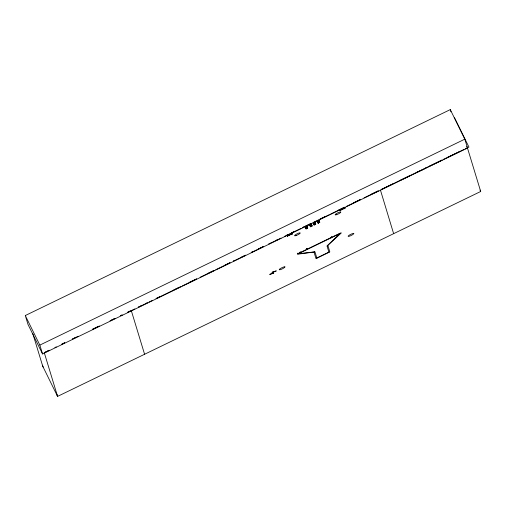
<?xml version="1.0" encoding="UTF-8"?>
<svg xmlns="http://www.w3.org/2000/svg" width="506" height="506" viewBox="0 0 506 506"><rect width="100%" height="100%" fill="white"/><g stroke="black" fill="none" stroke-linecap="round" stroke-linejoin="round"><path stroke-width="0.76" d="M353.783 233.525L353.77 233.538A3.144 0.607 -26.2 0 1 349.678 236.112A3.144 0.607 -26.2 0 1 349.368 235.1A3.144 0.607 -26.2 0 1 353.77 233.551L353.789 233.468M307.034 226.467L307.465 228.206M306.01 228.902L306.408 228.636M306.838 226.568C308.951 232.109 306.092 222.279 307.756 228.073M307.091 226.435L307.446 228.225L307.129 226.422M310.785 226.599C308.894 221.982 310.703 226.909 310.286 226.827M311.544 226.233L311.139 224.329L311.721 226.157L312.031 225.999L311.367 224.36M314.099 224.987C312.702 218.99 315.738 228.668 313.834 223.171M313.676 223.247L314.062 224.999M315.611 224.259C314.251 216.713 316.522 229.591 315.074 222.583M315.807 224.171C314.188 218.611 316.535 227.947 314.858 222.678M318.021 223.076C316.471 216.163 319.779 228.295 318.122 221.097M318.85 220.742L319.248 222.495L319.773 222.242M319.014 220.667C321.076 227.086 317.964 215.67 319.564 222.355M318.407 222.817L317.92 221.198M339.804 210.18L340.285 210.951M287.408 235.505L287.68 236.416M271.52 273.259C272.12 273.31 271.931 273.031 271.735 273.177M271.899 273.031L271.924 273.626M271.754 273.67L274.284 271.627L273.904 271.849M307.015 248.56L307.268 249.54M307.072 249.667L306.832 248.686M284.878 266.94A3.137 0.601 -26.2 0 0 280.495 268.484A3.137 0.601 -26.2 0 0 280.805 269.496A3.137 0.601 -26.2 0 0 284.878 266.94L284.891 266.826M305.656 227.055L306.345 228.75M305.953 226.909L306.377 228.649M306.079 226.928L305.58 227.162L306.048 228.889M309.931 224.98L310.589 226.688M310.229 224.841L310.659 226.58M314.005 223.007L314.46 224.734M318.065 223.07L317.635 221.331M318.129 222.956L317.698 221.217M340.241 210.49L340.449 209.901M340.652 210.294L340.393 209.876M340.203 210.547L344.725 208.32L344.282 208.529M292.107 233.785L287.699 235.91M307.224 249.097L307.559 248.547M330.943 237.554L331.411 237.377M272.411 272.133L276.137 271.02M269.742 274.404L273.74 273.057L269.881 274.296M272.411 272.146L276.238 270.881M306.984 248.636L307.306 249.06L306.826 248.724M328.951 252.317L327.047 246.055L341.373 232.893L297.338 254.227L314.966 251.912L316.876 258.174M25.3 315.542L450.277 109.606L464.824 139.163L467.519 148.024L42.542 353.953L27.994 324.403L25.3 315.542L39.841 345.098L42.542 353.953M39.841 345.098L464.824 139.163M49.227 350.291L44.275 352.695L57.576 396.394L393.7 233.639M54.888 347.552L56.299 346.863M61.96 344.124L64.787 342.752L61.953 344.093M72.567 338.982L78.228 336.237M99.448 325.959L92.377 329.387L98.031 326.629M138.372 307.098L141.92 305.377M145.469 303.657L146.892 302.967M156.114 298.496L159.662 296.782M173.855 289.9L179.535 287.149M189.472 282.335L196.568 278.895M207.213 273.74L214.31 270.299M224.949 265.144L229.92 262.734M233.468 261.014L234.885 260.331M240.565 257.579L245.53 255.169M251.21 252.418L252.627 251.729M258.307 248.977L263.272 246.574M268.952 243.822L270.368 243.133M276.048 240.382L277.465 239.699M286.693 235.227L288.11 234.537M291.658 232.817L294.498 231.444M302.303 227.662L307.983 224.911M309.4 224.221L310.817 223.532M320.045 219.066L325.725 216.315M337.787 210.464L343.46 207.713M353.397 202.9L360.493 199.465M371.138 194.304L378.235 190.863M134.855 308.919L131.307 310.633L144.608 354.339M138.404 307.199L147.632 302.727M149.049 302.038L152.597 300.317M156.145 298.603L180.984 286.567M182.407 285.877L196.6 279.002M200.142 277.282L214.335 270.4M215.758 269.717L229.952 262.835M233.5 261.121L245.562 255.271M251.242 252.519L263.303 246.675M268.983 243.924L281.045 238.079M284.593 236.359L300.918 228.453M302.335 227.763L311.563 223.291M312.98 222.602L318.654 219.851M320.077 219.168L329.298 214.696M330.722 214.006L344.915 207.131M346.332 206.442L360.525 199.566M364.073 197.846L378.267 190.971M393.023 183.817L381.802 189.257L393.839 183.431M394.427 183.134L410.568 175.316M416.179 172.597L424.022 169.105M424.597 168.517L427.406 167.157M428.81 166.48L442.143 160.016M443.541 159.339L459.682 151.515M465.292 148.796L466.696 148.119M344.801 207.719L344.871 208.807L344.833 207.732M344.839 207.745L344.466 207.618M341.955 209.275L340.487 209.838M299.255 252.532L300.672 251.843M298.021 253.588L340.525 232.988L327.135 245.91L327.926 245.631L329.83 251.893L315.991 258.598L314.087 252.336L314.821 251.874L298.072 253.772L297.838 253.215L298.072 253.772M316.819 257.99L328.894 252.133M467.399 147.777L480.7 191.477L393.636 233.664L380.398 189.94M44.262 352.657L49.215 350.26M72.56 338.957L76.102 337.243M399.5 180.693L426.381 167.676M427.791 166.993L441.94 160.143M447.601 157.404L463.875 149.529M465.286 148.84L466.703 148.157M467.411 147.815L468.942 147.075L454.521 117.765M292.266 233.196L291.892 233.07L292.272 234.272L292.259 233.184M292.101 233.835L287.68 235.973M331.322 236.852L331.582 237.807L331.557 236.713M307.256 249.072L307.673 248.825M313.935 223.121L314.365 224.86M312.031 225.986L311.456 224.24L312 226.011M466.709 146.379L467.519 148.024M480.017 190.092L480.7 191.477M271.539 273.24L271.741 273.702M56.938 394.522L57.576 396.394L42.732 366.217L32.871 333.821M42.517 365.212L43.155 367.084M450.277 109.606L450.954 111.82M318.919 220.635L319.28 222.482M314.922 222.564L315.314 224.405M310.096 224.974L310.488 226.739M309.963 224.968L310.361 226.72M306.87 226.467L307.262 228.307M306.111 226.909C307.382 232.324 304.922 223.399 306.212 228.813M287.237 235.587L287.49 236.58L287.231 235.625M115.007 318.419L110.055 320.817L115.007 318.413M122.085 314.991L120.668 315.674L122.079 314.985M130.573 310.874L127.74 312.246L130.573 310.874M296.162 235.518A3.131 0.601 -26.2 0 0 300.222 232.969A3.131 0.601 -26.2 0 0 295.852 234.506A3.131 0.601 -26.2 0 0 296.162 235.518M336.705 214.633A3.144 0.607 -26.2 0 0 340.797 212.071A3.144 0.607 -26.2 0 0 336.395 213.621A3.144 0.607 -26.2 0 0 336.705 214.633"/></g></svg>
